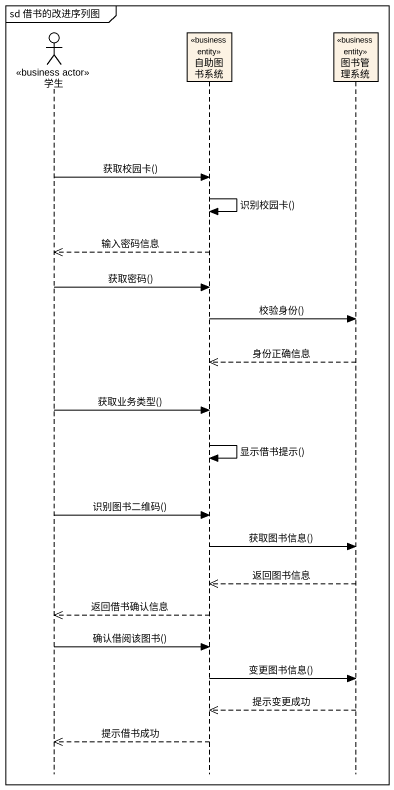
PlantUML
@startuml
mainframe sd 借书的改进序列图
hide footbox
actor 学生 <<business actor>>
participant 自助图书系统 <<business entity>>
participant 图书管理系统 <<business entity>>

学生 -> 自助图书系统 : 获取校园卡()
自助图书系统 -> 自助图书系统 : 识别校园卡()
自助图书系统 -->> 学生 : 输入密码信息
学生 -> 自助图书系统 : 获取密码()
自助图书系统 -> 图书管理系统 : 校验身份()
图书管理系统 -->> 自助图书系统 : 身份正确信息
学生 -> 自助图书系统 : 获取业务类型()
自助图书系统 -> 自助图书系统 : 显示借书提示()
学生 -> 自助图书系统 : 识别图书二维码()
自助图书系统 -> 图书管理系统 : 获取图书信息()
图书管理系统 -->> 自助图书系统 : 返回图书信息
自助图书系统 -->> 学生 : 返回借书确认信息
学生 -> 自助图书系统 : 确认借阅该图书()
自助图书系统 -> 图书管理系统 : 变更图书信息()
图书管理系统 -->> 自助图书系统 : 提示变更成功
自助图书系统 -->> 学生 : 提示借书成功
@enduml
